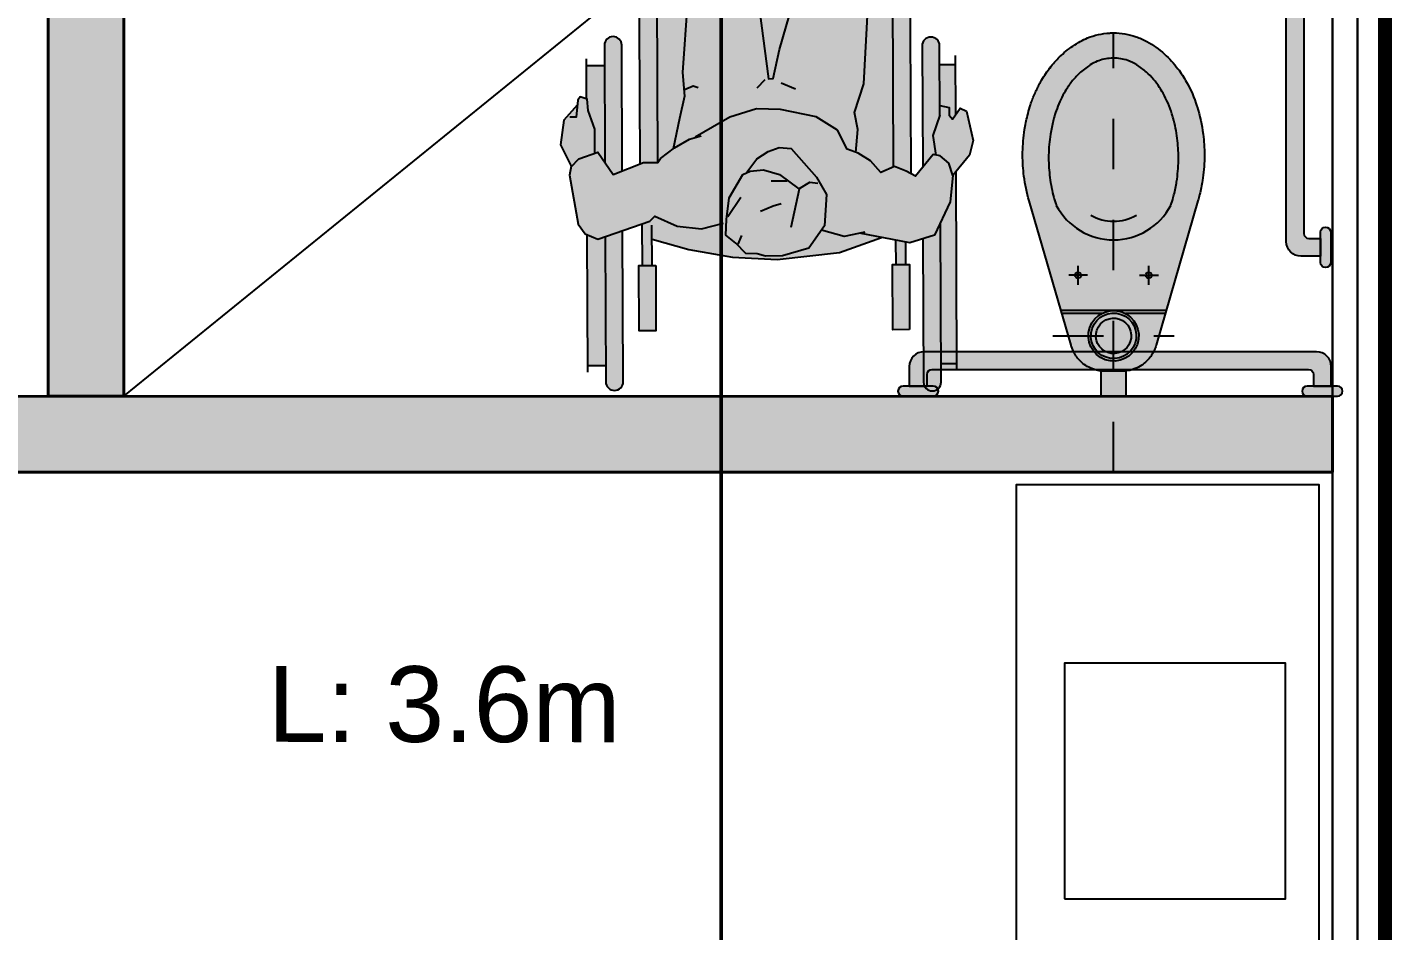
# Model space of a CAD drawing. Header units: millimetres. Extents: x 3781 to 4924, y 1639 to 1721.
# Drawn here: x 4471.179 to 4473.863, y 1653.114 to 1654.903 of the extents above; entities that cross this region are included whole.
import ezdxf

# ---------------------------------------------------------------- set-up
doc = ezdxf.new("R2010")
doc.units = ezdxf.units.MM
doc.linetypes.add('HIDDEN', pattern=[0.375, 0.25, -0.125])
doc.layers.get('Defpoints').update_dxf_attribs({"color": 255})
for name, color, linetype in [('A-HATCH CONCRETO', 8, 'Continuous'), ('A_ACHU5', 255, 'Continuous'), ('A_METAL  PROY', 177, 'Continuous'), ('A_MUEBLES FIJOS', 252, 'Continuous'), ('AMOBLAMIENTO', 1, 'Continuous'), ('AS_GL DETECCION_PISO 2', 7, 'Continuous')]:
    doc.layers.add(name, color=color, linetype=linetype)
for name, color, linetype, lineweight in [('Muro', 4, 'Continuous', 40), ('TEXTOS', 7, 'Continuous', 20), ('Vidrio', 2, 'Continuous', 30)]:
    doc.layers.add(name, color=color, linetype=linetype, lineweight=lineweight)
doc.styles.get("Standard").update_dxf_attribs({"font": 'arial.ttf'})

# ---------------------------------------------------------------- blocks, each defined once
blk = doc.blocks.new('DISCAPACITADO PLANTA')
at = {"layer": 'A_ACHU5'}
h = blk.add_hatch(color=256, dxfattribs=at)
h.paths.add_polyline_path([(0.2628043760083756, 0.9155210386241066), (0.2917367220763083, 0.8957744353080841), (0.2907929084696974, 0.9253084473098312), (0.2699848079193998, 0.9891821049377822), (0.2518361829340137, 1.014591157022876), (0.2345313234694828, 1.019042189042224), (0.2081789582218079, 1.003787586782576), (0.1889320119713176, 0.9693642244814666), (0.1821474606727378, 0.9144338108269494), (0.1839144787564635, 0.8946915382259844), (0.1239030411526016, 0.8980980058271086), (0.1262676302798269, 0.8531030157759429), (0.1620967402852216, 0.8526047954087799), (0.1636091710562795, 0.781482444279888), (0.1947968745340347, 0.7764108792340494), (0.1984223884533946, 0.7987060587394978), (0.2077550284108582, 0.8237924942070691), (0.2300327184526623, 0.8656119918447303)])
h.paths.add_polyline_path([(0.3274821733763673, 0.8246344734682367), (0.2990053183723376, 0.890813548714803), (0.262804376008404, 0.9155210386241348), (0.2300327184526765, 0.8656119918447585), (0.2077550284108867, 0.8237924942070121), (0.1984223884533804, 0.7987060587394409), (0.1928547125747713, 0.7644675105219534), (0.1990852076352354, 0.7349170808725634), (0.1988502574039472, 0.7349195470615371), (0.1980962309949348, 0.7337422994637564), (0.1881209199293465, 0.5935998734453705), (0.1924873525855162, 0.5466038898758825), (0.1823355744549815, 0.5022256573469976), (0.1695740156607712, 0.4421867718049556), (0.1444903701679863, 0.4234329372896326), (0.1392075063119762, 0.4153334362959101), (0.1112302075232776, 0.4153395774409037), (0.0508861009930541, 0.3915303332582312), (0.0207423444606292, 0.4358733159406114), (-0.0169031308619196, 0.4226541109608064), (-0.0321564662558558, 0.4067681578242599), (-0.0351739624968701, 0.3904782537273519), (-0.0182974725520495, 0.2933147142959456), (-0.0041575336509538, 0.2740192317475021), (0.0204912812943547, 0.2636408889175925), (0.1084411244809331, 0.2939781977342903), (0.1087974094393189, 0.2112235861034151), (0.1281427081918025, 0.2113068737755697), (0.1279166145069297, 0.263821847081644), (0.2008417406481442, 0.2427723679188176), (0.2875002147426642, 0.2279655230142197), (0.3755864313305751, 0.2234811975257998), (0.499188143633063, 0.2373978427724239), (0.5825025722920998, 0.2669403247848123), (0.6386109823438773, 0.2564105646949315), (0.6869019521454476, 0.2716838861920507), (0.7183091448866608, 0.337760766282031), (0.7238001304640278, 0.3898169757127334), (0.715550231047871, 0.4143874372994534), (0.6985854645012071, 0.4286626975165151), (0.6845425847134265, 0.431283832097904), (0.6495560572550261, 0.3880416179977004), (0.631236708354095, 0.3985212510017817), (0.6082207117675296, 0.407628390905913), (0.580677753158156, 0.3954820431732742), (0.5604068149332307, 0.4188379678705731), (0.5358399969039738, 0.4337680588737812), (0.5313638421298066, 0.4353934144373853), (0.535196229276039, 0.4805957921639389), (0.5285638874535437, 0.5145179343596455), (0.5470045139793029, 0.5709915550773417), (0.555458820663091, 0.7186121133484705), (0.5577908525302178, 0.7262506053648679), (0.5606845676401662, 0.7894113583531494), (0.5508105133167049, 0.8745572789894422), (0.5108944548038608, 0.9206961116244656), (0.487438656575421, 0.9053893295089775), (0.4622942165748471, 0.8652771928808816), (0.4333176157097684, 0.7962590201834701), (0.4066490563823069, 0.7299853498469986), (0.3801814007495778, 0.6393976422910157), (0.3675515355567143, 0.5816750213288345), (0.3585536415489939, 0.58099093048898), (0.3307863639642505, 0.7926135458501449)])
h.paths.add_polyline_path([(0.1378076714539844, 0.7444662147106273), (0.127373816272609, 0.7498846693851533), (0.1126031168610382, 0.749821076820055), (0.10221630395273, 0.7443129825384461), (0.1036455233153788, 0.4123469803383986), (0.1112302075232776, 0.4153395774408751), (0.139207506311962, 0.4153334362959387), (0.1392245801852852, 0.4153596133577935)], flags=17)
h.paths.add_polyline_path([(0.7174217310685265, 0.8649389018902693), (0.6271243841438974, 0.8639410119970563), (0.6391014291187676, 0.8291924412642542), (0.7156750950628349, 0.8295221152830832)], flags=17)
h.paths.add_polyline_path([(0.707516226036347, 0.8294869887535012), (0.6738955470185175, 0.8293422410229283), (0.6698364352328099, 0.7331454628386779, 1), (0.7033912622558489, 0.7317295859620572)], flags=17)
h.paths.add_polyline_path([(0.6391014291187532, 0.8291924412643112), (0.6271243841438974, 0.8639410119970135), (0.6276061608328121, 0.7520383289404862), (0.6290230488726536, 0.7520444290947239), (0.639456904053944, 0.7466259744202121)], flags=17)
h.paths.add_polyline_path([(0.6394569040539579, 0.7466259744201978), (0.6290230488725826, 0.7520444290947239), (0.6142523494610685, 0.7519808365296257), (0.6038655365528456, 0.7464727422480593), (0.6053298580615663, 0.4063535346039945), (0.6082207117675864, 0.4076283909059413), (0.6312367083542654, 0.398521251001867), (0.6409796012207069, 0.3929478028301076)], flags=17)
h.paths.add_polyline_path([(0.6039125297097315, 0.7355576015591508), (0.5604117471849861, 0.7348352577353552), (0.555458820663091, 0.7186121133485273), (0.5470045139793172, 0.570991555077427), (0.5285638874535153, 0.5145179343595458), (0.535196229276039, 0.4805957921640527), (0.5313638421297782, 0.4353934144373568), (0.5358399969039596, 0.4337680588737955), (0.5604068149331454, 0.4188379678705731), (0.5806777531581419, 0.3954820431732742), (0.6053298580615663, 0.4063535346039945)], flags=17)
h.paths.add_polyline_path([(0.406649056382264, 0.7299853498468281), (0.4085391486342476, 0.7346823921308216), (0.3384790770189881, 0.7339851098832642), (0.3585536415490225, 0.58099093048898), (0.3675515355566716, 0.5816750213288061), (0.3801814007496489, 0.6393976422911578)], flags=16)
h.paths.add_polyline_path([(0.1980962309949348, 0.7337422994637706), (0.1988502574039614, 0.7349195470615228), (0.1378460160317445, 0.7355598868759472), (0.1392245801852852, 0.4153596133577653), (0.1444903701680147, 0.4234329372896898), (0.1695740156607997, 0.4421867718049697), (0.1823355744549104, 0.5022256573458037), (0.1924873525855162, 0.5466038898758258), (0.1881209199293465, 0.5935998734454984)], flags=16)
h.paths.add_polyline_path([(0.6972616906768963, 0.6467240606869781, 1), (0.6627294534904138, 0.646575388408209), (0.6637669044638557, 0.4056057646047151), (0.6845425847134692, 0.4312838320979325), (0.6904459743915936, 0.4301819513536034), (0.6846570483005368, 0.4687548032139122), (0.6978595839575094, 0.507850877678095)], flags=17)
h.paths.add_polyline_path([(0.7505099661382673, 0.5168261229188147), (0.7377866719074149, 0.5228503391758608), (0.7229087607600633, 0.5011800881660662), (0.7159121841106498, 0.5089130335080086), (0.7161399418638013, 0.5240700178202644), (0.6977703833893119, 0.5285695698434978), (0.6978595839574953, 0.5078508776779671), (0.6846570483005224, 0.4687548032139264), (0.6904459743915368, 0.4301819513536175), (0.6985854645012071, 0.4286626975164725), (0.7155502310478994, 0.4143874372994534), (0.7238001304640278, 0.3898169757126624), (0.7563928856570499, 0.429794935568694), (0.7637257637603483, 0.4592101265225069)])
h.paths.add_polyline_path([(0.7283392086470002, 0.6094334476354251), (0.6974228117013725, 0.6093003427004791), (0.6977703833893261, 0.528569569843512), (0.7161399418638013, 0.5240700178202787), (0.7159121841106498, 0.5089130335080371), (0.7229087607600633, 0.501180088166052), (0.7287685280419538, 0.5097150650589839)])
h.paths.add_polyline_path([(0.7292559162482349, 0.3965089900505489), (0.7238001304640278, 0.3898169757126624), (0.7183091448866749, 0.3377607662819884), (0.6987688691744866, 0.2966504236353842), (0.6999752365964014, 0.0164464320757247), (0.7308916335419866, 0.0165795370108128)])
h.paths.add_polyline_path([(0.6987688691744725, 0.2966504236353984), (0.6869019521454476, 0.2716838861920365), (0.6643741562943009, 0.2645588632308176), (0.6655985228024548, -0.0198257914740481, 1), (0.700130759989122, -0.0196771191952649)])
h.paths.add_polyline_path([(0.6374130653142629, 0.2134994448534115), (0.6042326625804721, 0.2133565926524312), (0.6047886503909297, 0.0842168290059959), (0.637969053124593, 0.084359681206891)])
h.paths.add_polyline_path([(0.1351882924195991, 0.2113372072595041), (0.1020078896859502, 0.2111943550585948), (0.1025638774963653, 0.0820545914122022), (0.13574428023, 0.0821974436131257)])
h.paths.add_polyline_path([(0.0696696466596762, 0.2806044127072056), (0.0351879771248775, 0.2687103487806297), (0.0364262748082638, -0.0189101118906763, 1), (0.0709585119948031, -0.0187614396118932)])
h.paths.add_polyline_path([(0.0351879771248918, 0.2687103487806297), (0.0204912812943974, 0.2636408889176067), (-0.0011743322711055, 0.2727631597327473), (-5.65545185225e-05, 0.0131359663251658), (0.0362876325682322, 0.0132924396252605)])
h.paths.add_polyline_path([(0.0149517648825253, 0.4812842854011308), (0.0012178860243637, 0.5183628255153537), (-0.0005983727837275, 0.5405257603157168), (-0.014506361342356, 0.5453190573470721), (-0.019240766378573, 0.5386114623494791), (-0.0201530413917794, 0.5287953622615476), (-0.0464549400030592, 0.4995449510777378), (-0.0531351315900253, 0.4504076714618038), (-0.0316901647934316, 0.4072537987013761), (-0.0169031308618912, 0.4226541109608064), (0.0144122751261762, 0.4336505127125747)])
h.paths.add_polyline_path([(0.0680894426826484, 0.6476397402703215, 1), (0.0335572054961091, 0.6474910679915383), (0.0345557724515402, 0.4155530682791664), (0.0508861009929973, 0.3915303332582169), (0.0691610316667095, 0.3987408515979496)], flags=17)
h.paths.add_polyline_path([(0.6274723139802632, 0.7831270517077799), (0.5604559884442608, 0.784422189211256), (0.5577908525302178, 0.7262506053648253), (0.5604117471850003, 0.7348352577353694), (0.6039125297097458, 0.7355576015591369), (0.6038655365528314, 0.746472742248045), (0.6142523494610828, 0.7519808365296399), (0.6276061608327979, 0.752038328940472)], flags=17)
h.paths.add_polyline_path([(0.5636886364806344, 0.9561708596053649), (0.5446128040288158, 1.023157160039062), (0.5291494823460569, 1.037923257209681), (0.516106170858379, 1.03834520418104), (0.4953413476408457, 1.022389036433607), (0.4775445066788678, 0.9995295794142152), (0.4577235820147081, 0.9332439799011212), (0.4599488018323826, 0.8913453429523626), (0.4551779248235589, 0.8483271905206777), (0.4622942165748757, 0.8652771928809672), (0.4874386565754494, 0.9053893295090348), (0.5108944548038326, 0.9206961116244514), (0.5508105133167049, 0.8745572789894422), (0.5544706183006838, 0.8887273524302088), (0.5585070864802049, 0.8983140618710763)])
h.paths.add_polyline_path([(0.1137389566157196, 0.8623397786950591), (0.0232469911084792, 0.8619501819641184), (0.0236510457955603, 0.8265427313579181), (0.1020690147012431, 0.8268803456882807)], flags=17)
h = blk.add_hatch(color=256, dxfattribs=at)
h.paths.add_polyline_path([(0.6743826314582009, 0.8939993300610781), (0.554470618300698, 0.888727352430223), (0.550810513316691, 0.8745572789894993), (0.560684567640152, 0.7894113583530782), (0.5604559884442182, 0.7844221892112273), (0.6274723139802632, 0.7831270517077799), (0.627124384143869, 0.8639410119970419), (0.6711004918476107, 0.8644269987388213)])
h.paths.add_polyline_path([(0.3135806976673194, 0.8877174423817706), (0.2934911473828663, 0.8945770232319603), (0.2990053183723376, 0.8908135487147744), (0.3274821733763389, 0.8246344734683075), (0.3247954411761214, 0.8506716087431556)])
h.paths.add_polyline_path([(0.16209674028525, 0.8526047954088085), (0.1262676302798269, 0.8531030157759429), (0.1266624166738808, 0.8455907551179394), (0.1253740961520435, 0.7708114375418944), (0.1417489198608024, 0.7628354827963051), (0.156283934812933, 0.7654711505365839), (0.1636091710562653, 0.7814824442798596)])
h.paths.add_polyline_path([(0.0653860601294412, 0.8267224138862161), (0.0318016855306667, 0.826577822457736), (0.0322249167828659, 0.7282735379905745, 1), (0.065809291381612, 0.7284181294190262)])
h.paths.add_polyline_path([(0.0316310935984205, 0.8662013562523609), (0.0316492405155771, 0.8619863563237402), (0.065233615114451, 0.8621309477521919), (0.0652154681972803, 0.8663459476816939, 1)])
h = blk.add_hatch(color=256, dxfattribs=at)
edge = h.paths.add_edge_path()
edge.add_line((0.6756513063105416, 0.8709519320295414), (0.6753779753808546, 0.8644742698683812))
edge.add_line((0.6753779753808546, 0.8644742698683812), (0.7090082288805492, 0.8648459229813028))
edge.add_line((0.7090082288805492, 0.8648459229813028), (0.7092061333336375, 0.8695360551530766))
edge.add_arc((0.6924287198220898, 0.8702439935913162), 0.0167923429267571, 357.5837850750614, 537.5837850751097)
for points in [[(0.1266624166738666, 0.8455907551179109), (0.1257794931443215, 0.862391617039364), (0.023246991108465, 0.8619501819641326), (0.0236510457955461, 0.826542731357861), (0.1018608290175109, 0.8268794493826019), (0.1022163039527584, 0.7443129825384746), (0.112603116861024, 0.749821076820041), (0.1273738162726232, 0.7498846693851107), (0.125374096152072, 0.7708114375418234)], [(0.0337297552699454, 0.6074127846357416), (-0.0026144318168377, 0.6072563113354761), (-0.0023297044922117, 0.541122452432873), (-0.0005983727837560001, 0.5405257603156742), (0.0012178860243495, 0.5183628255153394), (0.0149517648824826, 0.4812842854011167), (0.0144122751261762, 0.4336505127125605), (0.0207423444606434, 0.435873315940583), (0.0345557724515544, 0.4155530682791098)], [(0.6301757890620081, 0.2579935815989245), (0.6108144883593383, 0.2616270805920209), (0.6110221823339403, 0.2133858236972799), (0.6303674810863245, 0.2134691113694345)]]:
    blk.add_hatch(color=256, dxfattribs=at).paths.add_polyline_path(points)
for points in [[(0.6743826314581867, 0.8939993300610638), (0.554470618300698, 0.888727352430223), (0.5585070864802049, 0.8983140618710905), (0.5636886364806486, 0.9561708596053649), (0.5446128040288585, 1.023157160039033), (0.5291494823460569, 1.037923257209697), (0.516106170858379, 1.038345204181013), (0.4953413476408742, 1.022389036433634), (0.4775445066788821, 0.9995295794142152), (0.4577235820147223, 0.9332439799011067), (0.4599488018323969, 0.8913453429523912), (0.4599488018323541, 0.8913453429520926), (0.4551465800063711, 0.8480445598596587)], [(0.2917367220763509, 0.8957744353080841), (0.2907929084696974, 0.9253084473098738), (0.2699848079194425, 0.9891821049377538), (0.251836182933971, 1.014591157022876), (0.2345313234695112, 1.019042189042237), (0.2081789582218079, 1.003787586782576), (0.1889320119713176, 0.9693642244814527), (0.182147460672752, 0.9144338108269208), (0.1869715402466454, 0.8605360636146031), (0.1951956259259617, 0.8074674263207413)], [(0.3274821733762252, 0.8246344734685067), (0.2990053183723233, 0.890813548714803), (0.2628043760083898, 0.9155210386241208), (0.2300327184527049, 0.8656119918448582), (0.2077550284108867, 0.8237924942070549), (0.1984223884533946, 0.7987060587394696), (0.1928547125747855, 0.7644675105219392), (0.1990266288318878, 0.7351949125359454), (0.198096230994949, 0.7337422994637706), (0.1881209199293465, 0.5935998734454984), (0.1924873525855162, 0.5466038898758825), (0.1924873525855162, 0.5466038898757829), (0.1823355744547825, 0.5022256573454345), (0.1695740156607712, 0.4421867718048845)], [(0.2934911473827526, 0.8945770232319317), (0.3135806976673194, 0.8877174423817706), (0.3247954411760645, 0.8506716087433828), (0.3307863639642221, 0.7926135458510828), (0.3585536415490083, 0.5809909304889658), (0.3675515355566858, 0.5816750213288202), (0.3801814007495494, 0.6393976422909873), (0.4066490563823352, 0.7299853498469986), (0.4333176157086029, 0.7962590201808695), (0.4333176157086029, 0.7962590201809832), (0.4622942165748328, 0.8652771928809102), (0.487438656575421, 0.9053893295089921), (0.5108944548038467, 0.9206961116244514), (0.5508105133167049, 0.8745572789894707), (0.5606845676401662, 0.7894113583531494), (0.5577908525302178, 0.7262506053648821)], [(0.1265743822442857, 0.8530987502478096), (0.1620967402852216, 0.8526047954087799), (0.1636091710562795, 0.781482444279888), (0.1562839348129188, 0.7654711505365839), (0.1417489198607882, 0.7628354827963051), (0.1253740961520435, 0.7708114375418944), (0.1266624166738808, 0.8455907551178825), (0.1239030411526016, 0.8980980058271228), (0.1839144787565061, 0.8946915382259701)], [(0.554470618300698, 0.888727352430223), (0.5508105133167049, 0.8745572789894707)], [(0.6743826314581867, 0.8939993300610638), (0.6711004918476107, 0.8644269987388071)], [(0.1257794931443357, 0.8623916170394208), (0.023246991108465, 0.8619501819641184), (0.0236510457955745, 0.8265427313578895), (0.1018730836671722, 0.8268795021427735)], [(0.1021534232647383, 0.8271368233832561), (0.1135382282120503, 0.8617298600309766)], [(0.6271243841438832, 0.8639410119970419), (0.7174103769978049, 0.8649387764146894)], [(0.6409796012206928, 0.3929478028301219), (0.6391014291187532, 0.8291924412643112), (0.6271243841438832, 0.8639410119970419), (0.6276061608327979, 0.752038328940472)], [(0.639089174469163, 0.8291923885040831), (0.7156750950628349, 0.8295221152830691), (0.7156750950628349, 0.8295221152831258), (0.7174232910989105, 0.8649705348478278)], [(0.1018608290175251, 0.8268794493825737), (0.1036455233153788, 0.41234698033837)], [(0.6685545111867555, 0.8293192461626828), (0.6720747298613219, 0.7861907454663993)], [(0.1636091710562795, 0.781482444279888), (0.1947968745340205, 0.776410879234021)], [(0.6274723139802632, 0.7831270517077941), (0.5604559884442608, 0.7844221892112273)], [(0.1253740961520435, 0.7708114375418944), (0.127373816272609, 0.7498846693851391)], [(0.6394569040540006, 0.7466259744201978), (0.6290230488726394, 0.7520444290947239), (0.6142523494610544, 0.7519808365296399), (0.6038655365528456, 0.7464727422480593), (0.6053298580615519, 0.4063535346039799)], [(0.1392245801852852, 0.4153596133577083), (0.1378076714539702, 0.7444662147106129), (0.127373816272609, 0.7498846693851391), (0.112603116861024, 0.749821076820055), (0.1022163039528152, 0.7443129825384746)], [(0.1378460160316877, 0.735559886875933), (0.1988502574040041, 0.7349195470615371)], [(0.3384790770189881, 0.7339851098832642), (0.4083714522483036, 0.7346807231100883)], [(0.5313638421298208, 0.4353934144374139), (0.535196229276039, 0.4805957921640245), (0.535196229276025, 0.4805957921640811), (0.5285638874535153, 0.5145179343596312), (0.5285638874535012, 0.5145179343595317), (0.5470045139793172, 0.570991555077413), (0.5554588206631053, 0.718612113348513), (0.5554588206631053, 0.7186121133485415), (0.5604117471849861, 0.7348352577353694), (0.5604117471849435, 0.7348352577353694), (0.6040501553858209, 0.735559886875663)], [(-0.0026732353680217, 0.6209146623969275), (-0.0023297044922117, 0.5411224524327736)], [(0.7282617021887035, 0.6274359389035739), (0.7287685280419538, 0.5097150650588845)], [(-0.0026144318168946, 0.6072563113354761), (0.03372975526991701, 0.6074127846357272)], [(0.6974228117013866, 0.6093003427004791), (0.7283392086470997, 0.6094334476354109)], [(0.1920688726283686, 0.5600004581634437), (0.2091200124941395, 0.5670314718278036), (0.2194613585834588, 0.5640602248391104)], [(0.3513491917761655, 0.5790641534613316), (0.3356585475749512, 0.5628943249458871)], [(0.4122899630091156, 0.560586537296615), (0.383533012239539, 0.5726946039315379)], [(0.0144122751261904, 0.4336505127125605), (0.0149517648824968, 0.4812842854011026), (0.0012178860243637, 0.5183628255153679), (-0.0005983727837560001, 0.5405257603156742), (-0.014506361342356, 0.5453190573470863), (-0.0192407663785872, 0.5386114623494649), (-0.0223342063578826, 0.5053259771470949), (-0.0348728226689872, 0.5049286523153143)], [(-0.0201530413918647, 0.5287953622614765), (-0.0464549400030592, 0.4995449510777661), (-0.0531351315900253, 0.4504076714617895), (-0.031964316342723, 0.407805475987118), (-0.0351739624968559, 0.3904782537273093), (-0.0182974725520637, 0.2933147142959314), (-0.0041575336509254, 0.2740192317475305), (0.0204912812943547, 0.2636408889175783), (0.1236258483881301, 0.299215997391201), (0.1337358376739957, 0.3089681819516983), (0.1777577060294107, 0.2892069013819025), (0.2260085434443226, 0.2841258904122696), (0.2696657681564432, 0.2949294606525541)], [(0.6980150138041524, 0.5285096485732482), (0.7161399418638013, 0.5240700178202787), (0.7159121841106355, 0.5089130335080086), (0.7229087607600775, 0.5011800881660378), (0.7377866719074007, 0.5228503391758466), (0.7505099661382673, 0.5168261229188147), (0.7637257637603483, 0.4592101265225355), (0.7563928856570215, 0.429794935568694), (0.7238001304640278, 0.3898169757126624), (0.715550231047871, 0.4143874372994534), (0.6985854645011785, 0.4286626975165009), (0.684542584713455, 0.4312838320979325), (0.6495560572550119, 0.3880416179976862), (0.6495560572550261, 0.3880416179976862), (0.6312367083542938, 0.3985212510017959), (0.6082207117675438, 0.4076283909059272), (0.5806777531581419, 0.3954820431732742), (0.5604068149331596, 0.4188379678706299), (0.5358399969041159, 0.4337680588737527), (0.5145488251704933, 0.4414991866337206), (0.5145488251704649, 0.4414991866337348), (0.4948517334010917, 0.4792108308046326), (0.4531142326795532, 0.5060402690195362), (0.3825937748353283, 0.5205563975847411), (0.334593521373165, 0.5214210923378602), (0.2821422358915697, 0.5049809276264057), (0.2135492906019465, 0.4656514888350928)], [(0.6904459743915794, 0.4301819513536034), (0.6846570483005224, 0.4687548032139122), (0.6982892343074952, 0.509123181916664)], [(-0.0321564662558558, 0.4067681578242599), (-0.0169031308619054, 0.4226541109608064), (0.020742344460615, 0.4358733159405972), (0.0508861009930257, 0.3915303332582312), (0.0508861009930115, 0.3915303332582169), (0.1112302075232634, 0.4153395774408751), (0.1392075063119904, 0.4153334362959244), (0.1392075063119762, 0.4153334362959244), (0.1444903701680005, 0.4234329372896612), (0.1726022762811539, 0.4444508565274107), (0.2018810256085857, 0.4613084600851495), (0.2251877385348564, 0.4683393364312284)], [(0.3153277265553811, 0.3964298740043972), (0.3357159732955921, 0.4228856338268372), (0.3579080228632421, 0.4369733928722326), (0.3795819174309827, 0.4452754721442318), (0.4036989138925267, 0.4429489786939911), (0.4534896145977996, 0.386275610736476), (0.473521236476856, 0.3521047781518973), (0.4695065296907189, 0.2900876647377117), (0.4384869587353819, 0.2455281396479734), (0.3860654903142375, 0.2307431560904973), (0.3525182548879968, 0.2296917704107102), (0.3359187651136892, 0.2347124030877268), (0.3137034946882409, 0.2349442195044702), (0.2937927845439532, 0.2555854476298833), (0.273800077483358, 0.2716749275821542), (0.2755930789670486, 0.3022734161333176), (0.2809275249770309, 0.345639924506159), (0.3078315058430121, 0.3915153781123877), (0.3224410634462771, 0.3982889987373568), (0.3485623464755605, 0.4007159470544936), (0.3802680441201573, 0.3914522675830483), (0.4186728197385749, 0.3634410776235342), (0.4402784402614657, 0.3762307982584332), (0.4559631024487203, 0.3747641683988689)], [(0.3638989456514281, 0.3789153299799324), (0.3956315738313663, 0.3792786046076202)], [(0.7238001304640278, 0.3898169757126624), (0.7183091448866749, 0.3377607662820026), (0.6869019521454476, 0.2716838861920365), (0.6386109823438773, 0.2564105646949173), (0.5385916091940857, 0.2751810128797274)], [(0.7292559162482064, 0.3965089900505347), (0.730934937556782, 0.0065212765066605)], [(0.4192693416140827, 0.3624626191989222), (0.4025080305780194, 0.2868587773926947)], [(0.3040715410366914, 0.3460911096075847), (0.2777532712309068, 0.3075528833160916)], [(0.3425445375909959, 0.3187250731885314), (0.3675636362761878, 0.3295916937360914), (0.3838497743386142, 0.334371150706815)], [(-0.001174332271134, 0.2727631597327473), (0, 0)], [(0.1087972242335553, 0.2112666040126783), (0.1084411244809189, 0.2939781977342051)], [(0.1281427081918025, 0.2113068737755839), (0.1277975277156855, 0.2914822378017447)], [(0.2982959537145575, 0.2538992011082826), (0.305662314695283, 0.2711009491685274)], [(0.549141645272627, 0.2773083522560995), (0.508451823104636, 0.2691035404170208), (0.4635568560848782, 0.2815023233914218)], [(0.1279166145069723, 0.263821847081644), (0.2008417406483431, 0.242772367918775), (0.2875002147428773, 0.227965523014177), (0.3755864313305466, 0.2234811975258282), (0.4991881436330772, 0.2373978427724239), (0.5825025722920146, 0.2669403247847981)], [(0.6110219971281339, 0.2134288416065573), (0.6108144883593241, 0.2616270805919925)], [(0.6303674810863386, 0.2134691113694345), (0.6301757890620224, 0.2579935815989387)], [(-5.65545185225e-05, 0.0131359663251516), (0.0362876325682464, 0.0132924396252605)], [(0.7308916335420009, 0.0165795370108128), (0.6999752365964156, 0.0164464320757674)]]:
    blk.add_lwpolyline(points)
for points in [[(0.3135806976673052, 0.8877174423817564), (0.2934911473828094, 0.8945770232319603), (0.299005318372366, 0.8908135487147744), (0.3274821733763389, 0.8246344734682223), (0.3247954411760929, 0.850671608743184)], [(0.1266624166738666, 0.8455907551176833), (0.1257794931443357, 0.8623916170393924), (0.023246991108465, 0.8619501819641326), (0.0236510457955603, 0.8265427313578753), (0.1018608290175393, 0.8268794493826019), (0.1022163039527442, 0.7443129825384461), (0.1126031168609956, 0.749821076820041), (0.127373816272609, 0.7498846693851391), (0.125374096152072, 0.770811437541866)], [(0.1351882924195991, 0.2113372072595183), (0.1357442802300142, 0.0821974436131257), (0.1025638774963795, 0.082054591412188), (0.1025638774963795, 0.0820545914121596), (0.1020078896859644, 0.2111943550586091)], [(0.637969053124607, 0.084359681206891), (0.6047886503909581, 0.0842168290060102), (0.6047886503909581, 0.0842168290059817), (0.6042326625804862, 0.2133565926524312), (0.6374130653142345, 0.2134994448533973)]]:
    blk.add_lwpolyline(points, close=True)
blk.add_lwpolyline([(0.6756513063105416, 0.8709519320295414), (0.6753779753808546, 0.8644742698683812), (0.7090082288805492, 0.8648459229813028), (0.7092061333336375, 0.8695360551530766, 1)], format="xyb", close=True)
for points in [[(0.6753899419414893, 0.8647578650592604), (0.6756513063105416, 0.8709519320296408), (0.6756513063104564, 0.8709519320297259, -0.9999999999999998), (0.7092061333334954, 0.8695360551531051), (0.7092061333336375, 0.86953605515302), (0.7090131620041121, 0.8649628329406625)], [(0.065233615114451, 0.8621309477521492), (0.0652154681972803, 0.8663459476811823), (0.0652154681972093, 0.8663459476812958, 0.9999999999999998), (0.0316310935983779, 0.8662013562528301), (0.0316310935984205, 0.8662013562527164), (0.0316508001144342, 0.8616241069706234)], [(0.0318016855306667, 0.8265778224577218), (0.0322249167828659, 0.7282735379905177), (0.0322249167827096, 0.7282735379905745, 0.9999999999999998), (0.0658092913815409, 0.7284181294190404), (0.065809291381612, 0.7284181294189837), (0.0653860601294696, 0.8267224138862019)], [(0.707516226036347, 0.8294869887535155), (0.7033912622558489, 0.731729585962043), (0.7033912622557068, 0.7317295859620572, -0.9999999999999998), (0.6698364352326678, 0.7331454628386779), (0.6698364352328099, 0.7331454628386496), (0.6738871908237343, 0.8291442077932913)], [(0.0691610316666953, 0.3987408515978927), (0.0680894426826484, 0.6476397402702645), (0.0680894426825347, 0.6476397402703215, 0.9999999999999998), (0.0335572054959954, 0.6474910679915383), (0.0335572054961091, 0.6474910679914956), (0.0345557724515402, 0.4155530682790527)], [(0.6978595839574809, 0.5078508776779387), (0.6972616906768963, 0.6467240606868643), (0.6972616906767826, 0.6467240606869781, 0.9999999999999998), (0.6627294534902433, 0.646575388408195), (0.6627294534904138, 0.6465753884081379), (0.6637669044638557, 0.4056057646046157)], [(0.6643741562943009, 0.264558863230846), (0.6655985228024548, -0.0198257914741049), (0.6655985228023411, -0.0198257914740481, 0.9999999999999998), (0.7001307599888805, -0.0196771191952649), (0.700130759989122, -0.0196771191953218), (0.6987688691744866, 0.2966504236353131)], [(0.0351879771248918, 0.2687103487806297), (0.0364262748082638, -0.0189101118907615), (0.0364262748080933, -0.0189101118906763, 0.9999999999999998), (0.0709585119946326, -0.0187614396118932), (0.0709585119948031, -0.0187614396119784), (0.06966964665966201, 0.2806044127072198)]]:
    blk.add_lwpolyline(points, format="xyb")
blk = doc.blocks.new('INODORO')
at = {"layer": 'AMOBLAMIENTO'}
h = blk.add_hatch(color=255, dxfattribs=at)
edge = h.paths.add_edge_path()
edge.add_line((0.167138879916763, 0.3874542567732533), (0.0841340761049431, 0.1014604439486232))
edge.add_arc((0.0166338178486854, 0.1199999999093961), 0.0700000000000085, 269.9999996867988, 344.64191253289164, ccw=False)
edge.add_line((0.0166338174658449, 0.0499999999087777), (-0.0166338174676777, 0.0500000000906038))
edge.add_arc((-0.016633817085733, 0.1200000000917498), 0.0699999999999481, 195.3580868407373, 269.99999968683017, ccw=False)
edge.add_line((-0.08413407554513701, 0.1014604448682803), (-0.1671388762304913, 0.3874542586008414))
edge.add_arc((0.1445241762276623, 0.4779091156929099), 0.3245241738887575, 179.9999996868257, 196.1844647994607, ccw=False)
edge.add_arc((0.1445241762258433, 0.4779091156929099), 0.3245241738885062, 162.8823672647612, 179.9999996868052, ccw=False)
edge.add_arc((0.0735606987828419, 0.4997642400489898), 0.2502714864526803, 143.3683697551233, 162.8823672647904, ccw=False)
edge.add_arc((0.0285611388035818, 0.5332224222456718), 0.1941964442831833, 119.1220158624026, 143.3683697551146, ccw=False)
edge.add_arc((2.9203875e-09, 0.5844902877188362), 0.1355097122808655, 89.99999968678691, 119.12201586236091, ccw=False)
edge.add_arc((2.9203875e-09, 0.5844902877179265), 0.1355097122805724, 60.877983511279126, 89.9999996868533, ccw=False)
edge.add_arc((-0.0285611335220324, 0.5332224225594473), 0.1941964442830499, 36.63162961851879, 60.87798351123172, ccw=False)
edge.add_arc((-0.0735606938687283, 0.4997642408529829), 0.2502714864527536, 17.117632108836688, 36.631629618503325, ccw=False)
edge.add_arc((-0.1445241715509269, 0.4779091172708834), 0.3245241738884838, -3.131308972115221e-07, 17.117632108913824, ccw=False)
edge.add_arc((-0.1445241715500174, 0.4779091172695189), 0.3245241738885833, 343.81552050504206, 359.9999996868814, ccw=False)
blk.add_hatch(color=255, dxfattribs=at).paths.add_polyline_path([(0.0249999999987267, 0.0500000000006367), (-0.0250000000005457, 0.0500000000020009), (-0.0250000000014552, 0), (0.0249999999996362, 4.547e-13)])
at = {"layer": 'AMOBLAMIENTO', "extrusion": (-1.5566525472e-06, -4.4737095447e-06, 0.9999999999887814)}
for p, q in [((-0.0699999990584388, 0.2212779869937549, 13.50174197978049), (-0.069999998852893, 0.2587220138016164, 13.50174214729419)), ((0.0700000009418886, 0.2212779862279603, 13.50174219771184), (0.0700000011456155, 0.2587220130349124, 13.50174236522554)), ((-0.0512779855508256, 0.2400000002935485, 13.501742092681), (-0.0887220123605062, 0.2400000004986396, 13.50174203439367)), ((0.0512779876389118, 0.2399999997337545, 13.50174225232502), (0.0887220144476828, 0.2399999995291182, 13.50174231061236)), ((0.1029590844498784, 0.169999999450738, 13.50174201961486), (-0.1029590831250857, 0.1700000005789661, 13.50174169907182)), ((-0.0237486835449659, 0.1640000001457338, 13.50174179553264), (-0.1013111289695416, 0.1640000005691036, 13.50174167479486)), ((0.1013111302281118, 0.1639999994617938, 13.50174199020731), (0.0237486848026833, 0.1639999998856183, 13.50174186946954))]:
    blk.add_line(p, q, dxfattribs=at)
at = {"layer": 'AMOBLAMIENTO', "extrusion": (-1.5566525472e-06, -4.4737095447e-06, 0.9999999999887814), "flags": 128}
for points, elevation in [([(0.1671388799180908, 0.3874542567674592), (0.0841340761063266, 0.1014604439433082, -0.0167011858539135), (0.0827460431519839, 0.0969962248799978, -0.0228064528630514), (0.0803759648998266, 0.0910701072474405, -0.0218209622997338), (0.0776118789034668, 0.0856244843505995, -0.0347514792471935), (0.0722630478320732, 0.0775101332194199, -0.0365712911506086), (0.065478668989913, 0.0698583952563556, -0.0439883392274098), (0.055953944524454, 0.0620868957062605, -0.0521847935260016), (0.0431115439781712, 0.0552008485319434, -0.0824963867723115), (0.0207382643283103, 0.0501204355199821, -0.0146682033006329), (0.016633817465493, 0.049999999907792), (-0.0166338174681699, 0.0500000000892362, -0.083908947042246), (-0.0396378349518565, 0.0538878592796746, -0.0986986279768356), (-0.0632296782828643, 0.0677618366508902, -0.0824963867874234), (-0.0776167863289649, 0.0856331925254456, -0.0521847935286534), (-0.0834107733392284, 0.0990038548847728, -0.0091466910465832), (-0.0841340755424673, 0.1014604448637169), (-0.1671388762315909, 0.3874542585969077, -0.0384382318810308), (-0.1773120912419022, 0.436227508481503, -0.0322098651645196), (-0.179999997662262, 0.4779091174592618, -0.0043562944650778), (-0.1799507307570857, 0.4835636869435682, -0.0347539822823099), (-0.1760397497963983, 0.5284532426546146, -0.0218184611944585), (-0.1704152023055578, 0.5561978587393114, -0.0137793666262375), (-0.1656243812009251, 0.573427761838207, -0.0090242503766358), (-0.1628101955625901, 0.5820115332269507, -0.0228039516042641), (-0.1543373170048916, 0.6031968815550527, -0.0218209623747577), (-0.1444549128022155, 0.6226666811719203, -0.0315147983743547), (-0.1272792173413599, 0.6490932225697252, -0.0032331399943346), (-0.1257677262995335, 0.6510988845571141, -0.0365712911242686), (-0.1069463219407443, 0.6723266531382831, -0.0439883392046276), (-0.0805225559546658, 0.693886688675776, -0.0220501206487333), (-0.0659486565789375, 0.7028695782688371, -0.0301025395815668), (-0.05125606195865599, 0.7099322979612929, -0.0824963867841922), (-0.0079446084483641, 0.7197669127161005, -0.0146663661885284), (3.6587572e-09, 0.719999999991422, -0.0839082790123927), (0.0445320610557226, 0.7124737941473592, -0.0433837691539921), (0.0659486637128932, 0.7028695775453342, -0.0550790149373282), (0.1007063471003309, 0.6781437026464371, -0.0508149280683712), (0.1272792238852709, 0.6490932211777436, -0.0315497034242814), (0.1444720595537028, 0.6226362692529773, -0.0521855455748661), (0.1651875980231962, 0.5748313444857477, -0.0014683863351956), (0.1656243869217695, 0.5734277600260388, -0.0425164554927479), (0.1773120686760742, 0.5195909348136257, -0.0322100287174995), (0.1800000023387562, 0.4779091154888416, -0.0043571310662072), (0.1799507165077342, 0.4722534601760911, -0.0347522301866887), (0.1760399391368104, 0.4273661615002933, -0.0218196117753596), (0.1704151328853481, 0.3996200761491883, -0.0097069137479181), (0.167138857705388, 0.3874541802362085)], 13.50184572046907), ([(2.10209143665e-05, 0.6700604028757108, 0.0146663662201114), (-0.0049980160714407, 0.6699131491592321, 0.0824963867754862), (-0.0323601810299641, 0.6637000962787579, 0.0447953269140428), (-0.0459570889083387, 0.6566657190582808, 0.0073747332536994), (-0.0496328151280998, 0.6542484947989952, 0.0439883391764525), (-0.0699262428530629, 0.6376904075384654, 0.0365712911168267), (-0.0843810639122695, 0.6213875009867291, 0.0188768098917693), (-0.0908717233557279, 0.6121897254497327, 0.015864262478818), (-0.0979042313401942, 0.6005909817039088, 0.0218209623995093), (-0.1063467931616888, 0.5839578847887129, 0.0228039516112901), (-0.11358519381172, 0.5658591904561657, 0.0179099563173766), (-0.1180962050232618, 0.5512265233249379, 0.0048944974453076), (-0.1195818378695009, 0.5454905562712559, 0.0218184611920648), (-0.124827357386251, 0.5196155991474912, 0.0347539822809637), (-0.1284747844892388, 0.477751068541692, 0.0043562944693063), (-0.1285207313875723, 0.4724775501558188, 0.0322098651650438), (-0.126013958070092, 0.4336047886186073, 0.0336196500379373), (-0.1180962058839448, 0.3937285768771058, 0.0103533777945605), (-0.1156160600690441, 0.3852294822167833, 0.0084883444845169), (-0.1133215334037229, 0.3783427035490652)], 13.50174109866126), ([(0.1133635720422624, 0.3783427023080597, 0.0009349440113181), (0.1136277496650072, 0.3790973919334771, 0.0179081190670982), (0.1181382446900456, 0.3937285755838043, 0.0048942608912736), (0.1196238084346395, 0.3994642646617991, 0.0218196117238312), (0.1248695692754063, 0.4253405920407407, 0.0347522301599872), (0.1285168065081305, 0.4672030177138213, 0.0043571310470062), (0.1285627710560046, 0.4724775487488305, 0.032210028726899), (0.1260559723300845, 0.5113505064617754, 0.0336194864654326), (0.1181382455515812, 0.5512265220270888, 0.0103527910675619), (0.1156582502073494, 0.5597251381185752, 0.0521855455776311), (0.0979609155770011, 0.6005650010045886, 0.0158991415559226), (0.0909137645516698, 0.6121897244565649, 0.0665105114334335), (0.0651759842235907, 0.6421578962907079, 0.0403733848146336), (0.0459991305885239, 0.6566657185562396, 0.0580937513201958), (0.0281543067209428, 0.6653056955411218, 0.0839082790044594), (2.10209143665e-05, 0.6700604028757108)], 13.50174109866127)]:
    blk.add_lwpolyline(points, format="xyb", dxfattribs=dict(at, elevation=elevation))
at = {"layer": 'AMOBLAMIENTO', "linetype": 'HIDDEN', "ltscale": 0.25, "extrusion": (-1.5566525472e-06, -4.4737095447e-06, 0.9999999999887814), "elevation": 13.50174109866126}
for points in [[(2.10175234599e-05, -0.1499395971131048), (2.10215969494e-05, 0.7200604028791215)], [(-0.1199789826137919, 0.1200604028850315), (0.1200210176653818, 0.1200604028813935)]]:
    blk.add_lwpolyline(points, dxfattribs=at)
at = {"layer": 'AMOBLAMIENTO', "extrusion": (-1.5566525472e-06, -4.4737095447e-06, 0.9999999999887814), "elevation": 13.50174109866127}
blk.add_lwpolyline([(0.0250210175254287, 0.0500604028859863), (-0.0249789824728811, 0.0500604028855315), (-0.0249789824750483, 6.04028866683e-05), (0.025021017524171, 6.04028866683e-05)], close=True, dxfattribs=at)
at = {"layer": 'AMOBLAMIENTO', "extrusion": (-1.556652547174008e-06, -4.473709544709044e-06, 0.9999999999887812)}
blk.add_ellipse((2.1245228e-09, 0.438210434820121, 13.50174305923893), major_axis=(0.1210894758802731, -0.0421337682255033), ratio=0.9999999999887806, start_param=3.962815268545562, end_param=6.131667520141916, dxfattribs=at)
at = {"layer": 'AMOBLAMIENTO', "extrusion": (-1.556652547168421e-06, -4.473709544710988e-06, 0.9999999999887813)}
blk.add_ellipse((2.1245228e-09, 0.438210434820121, 13.50174305923893), major_axis=(0.08626053019274069, -0.0300148395202315), ratio=0.9999999999887816, start_param=4.528682651413999, end_param=5.565800137270519, dxfattribs=at)
at = {"layer": 'AMOBLAMIENTO', "extrusion": (-1.556652547069511e-06, -4.473709544810609e-06, 0.9999999999887813)}
for centre in [(-0.0699999989565754, 0.2400000003976856, 13.50174206353734), (0.07000000104375201, 0.2399999996282531, 13.50174228146869)]:
    blk.add_ellipse(centre, major_axis=(0.0056667529156613, -0.0019717787378508), ratio=0.9999999999887814, dxfattribs=at)
at = {"layer": 'AMOBLAMIENTO', "extrusion": (-1.556652547155208e-06, -4.473709544715585e-06, 0.9999999999887815)}
blk.add_ellipse((3.881837e-10, 0.120000000015807, 13.50174163565786), major_axis=(0.0472229409644698, -0.0164314894835613), ratio=0.9999999999887814, dxfattribs=at)
at = {"layer": 'AMOBLAMIENTO', "extrusion": (-1.556652547174209e-06, -4.473709544708974e-06, 0.9999999999887813)}
blk.add_ellipse((3.881837e-10, 0.120000000015807, 13.50174163565786), major_axis=(0.0425006468680414, -0.014788340535414), ratio=0.9999999999887812, dxfattribs=at)
at = {"layer": 'AMOBLAMIENTO', "extrusion": (-1.556652547156365e-06, -4.473709544715183e-06, 0.9999999999887816)}
blk.add_ellipse((3.881837e-10, 0.120000000015807, 13.50174163565786), major_axis=(0.0330560586750786, -0.011502042638485), ratio=0.9999999999887814, dxfattribs=at)
blk = doc.blocks.new('BARANADA SANIT 02')
at = {"layer": 'A_ACHU5'}
h = blk.add_hatch(color=256, dxfattribs=at)
edge = h.paths.add_edge_path()
edge.add_arc((0.7724999999999725, -0.0429999999998998), 0.009999999999998004, 270.0000000000407, 360.0000000000407)
edge.add_line((0.7824999999999706, -0.0429999999998927), (0.7824999999999706, -0.0199999999998823))
edge.add_line((0.7824999999999706, -0.0199999999998823), (0.817499999999967, -0.0199999999998823))
edge.add_line((0.817499999999967, -0.0199999999998823), (0.8174999999999955, -0.0299999999998733))
edge.add_line((0.8174999999999955, -0.0299999999998733), (0.8177381380714905, -0.0299999999998875))
edge.add_line((0.8177381380714905, -0.0299999999998875), (0.8177381380714905, -0.058999999999898))
edge.add_arc((0.7887381380714942, -0.05899999999989802), 0.02899999999999636, -90, 1.1368683772161603e-13, ccw=False)
edge.add_line((0.7887381380714942, -0.0879999999998944), (0.5132381380714435, -0.0879999999998944))
edge.add_line((0.5132381380714435, -0.0879999999998944), (0.01138093096423631, -0.0879999999998802))
edge.add_arc((0.0113809309642363, -0.0589999999998838), 0.0289999999999964, 180, 270, ccw=False)
edge.add_line((-0.0176190690357601, -0.0589999999998838), (-0.0176190690357601, -0.0299999999998733))
edge.add_line((-0.0176190690357601, -0.0299999999998733), (-0.0176190690357601, -0.0199999999998823))
edge.add_line((-0.0176190690357601, -0.0199999999998823), (0.01761906903570319, -0.0199999999998966))
edge.add_line((0.0176190690357032, -0.0199999999998966), (0.0176190690357316, -0.0429999999998785))
edge.add_arc((0.02761906903574384, -0.04299999999987136), 0.01000000000001225, 180.0000000000409, 270.000000000041)
edge.add_line((0.027619069035751, -0.0529999999998836), (0.5132381380714435, -0.0529999999998978))
edge.add_line((0.5132381380714435, -0.0529999999998978), (0.7724999999999796, -0.0529999999998978))
edge = h.paths.add_edge_path()
edge.add_arc((0.7699999999999392, -0.00999999999993405), 0.00999999999993405, 89.9999999999186, 269.99999999991917, ccw=False)
edge.add_line((0.7699999999999534, 0), (0.8300000000000409, 1.42e-14))
edge.add_arc((0.8300000000000409, -0.00999999999993405), 0.00999999999994825, -90, 90, ccw=False)
edge.add_line((0.8300000000000409, -0.0199999999998823), (0.7699999999999251, -0.0199999999998681))
edge = h.paths.add_edge_path()
edge.add_arc((-0.03000000000007219, -0.00999999999993405), 0.00999999999993405, 89.99999999991871, 269.9999999999186, ccw=False)
edge.add_line((-0.030000000000058, 0), (0.030000000000058, 1.42e-14))
edge.add_arc((0.03000000000005799, -0.00999999999993405), 0.00999999999994825, -90, 90, ccw=False)
edge.add_line((0.030000000000058, -0.0199999999998823), (-0.0300000000000864, -0.0199999999998681))
at = {"layer": 'A_METAL  PROY'}
for points in [[(-0.0300000000000864, -0.0199999999998681, -0.9999999999999998), (-0.030000000000058, 0), (0.030000000000058, 1.42e-14), (0.030000000000058, 1.42e-14, -0.9999999999999998), (0.030000000000058, -0.0199999999998823), (0.030000000000058, -0.0199999999998823), (-0.0300000000000864, -0.0199999999998681)], [(0.7699999999999251, -0.0199999999998681, -0.9999999999999998), (0.7699999999999534, 0), (0.8300000000000409, 1.42e-14), (0.8300000000000409, 1.42e-14, -0.9999999999999998), (0.8300000000000409, -0.0199999999998823), (0.8300000000000409, -0.0199999999998823), (0.7699999999999251, -0.0199999999998681)], [(0.7724999999999796, -0.0529999999998978, 0.4142135623730951), (0.7824999999999706, -0.0429999999998927), (0.7824999999999706, -0.0199999999998823), (0.817499999999967, -0.0199999999998823), (0.8174999999999955, -0.0299999999998733), (0.8177381380714905, -0.0299999999998875), (0.8177381380714905, -0.058999999999898, -0.4142135623730951), (0.7887381380714942, -0.0879999999998944), (0.5132381380714435, -0.0879999999998944), (0.0113809309642363, -0.0879999999998802, -0.4142135623730951), (-0.0176190690357601, -0.0589999999998838), (-0.0176190690357601, -0.0299999999998733), (-0.0176190690357601, -0.0199999999998823), (0.0176190690357032, -0.0199999999998966), (0.0176190690357316, -0.0429999999998785, 0.4142135623730951), (0.027619069035751, -0.0529999999998836), (0.5132381380714435, -0.0529999999998978)]]:
    blk.add_lwpolyline(points, format="xyb", close=True, dxfattribs=at)
blk = doc.blocks.new('BARANDA SANIT MINUS')
at = {"layer": 'A_ACHU5'}
h = blk.add_hatch(color=256, dxfattribs=at)
edge = h.paths.add_edge_path()
edge.add_arc((-0.0429999999999069, 0.0275000000000176), 0.0100000000000051, 180, 270)
edge.add_line((-0.0429999999999069, 0.0175000000000125), (-0.0199999999998966, 0.0175000000000125))
edge.add_line((-0.0199999999998966, 0.0175000000000125), (-0.0199999999998966, -0.0174999999999699))
edge.add_line((-0.0199999999998966, -0.0174999999999699), (-0.0299999999998875, -0.0174999999999841))
edge.add_line((-0.0299999999998875, -0.0174999999999841), (-0.0299999999999017, -0.0177381380714792))
edge.add_line((-0.0299999999999017, -0.0177381380714792), (-0.0589999999999122, -0.0177381380714792))
edge.add_arc((-0.0589999999999122, 0.0112618619285172), 0.0289999999999964, 180, 270, ccw=False)
edge.add_line((-0.0879999999999086, 0.0112618619285172), (-0.0879999999999086, 0.2918809309642539))
edge.add_line((-0.0879999999999086, 0.2918809309642539), (-0.0879999999998944, 0.7886190690357608))
edge.add_arc((-0.05899999999989802, 0.7886190690357608), 0.02899999999999638, 89.99999999999989, 180, ccw=False)
edge.add_line((-0.058999999999898, 0.8176190690357572), (-0.0299999999998875, 0.8176190690357572))
edge.add_line((-0.0299999999998875, 0.8176190690357572), (-0.0199999999998966, 0.8176190690357572))
edge.add_line((-0.0199999999998966, 0.8176190690357572), (-0.0199999999999108, 0.7823809309642799))
edge.add_line((-0.0199999999999108, 0.7823809309642799), (-0.0429999999998927, 0.7823809309642658))
edge.add_arc((-0.04299999999989264, 0.7723809309642606), 0.01000000000000512, 90.00000000000037, 180.0000000000006)
edge.add_line((-0.0529999999998978, 0.7723809309642605), (-0.052999999999912, 0.2918809309642539))
edge.add_line((-0.052999999999912, 0.2918809309642539), (-0.052999999999912, 0.02750000000001762))
edge = h.paths.add_edge_path()
edge.add_arc((-0.00999999999994825, 0.8300000000000621), 0.00999999999993405, -1.2147438610554673e-10, 179.9999999998785, ccw=False)
edge.add_line((-1.42e-14, 0.8300000000000409), (0, 0.7699999999999534))
edge.add_arc((-0.0099999999999483, 0.7699999999999534), 0.0099999999999483, -180, 0, ccw=False)
edge.add_line((-0.0199999999998966, 0.7699999999999534), (-0.0199999999998823, 0.8300000000000833))
edge = h.paths.add_edge_path()
edge.add_arc((-0.00999999999994825, 0.0300000000000651), 0.00999999999993405, -1.21985976875294e-10, 179.9999999998779, ccw=False)
edge.add_line((-1.42e-14, 0.0300000000000438), (0, -0.0300000000000438))
edge.add_arc((-0.0099999999999483, -0.0300000000000438), 0.0099999999999483, -180, 0, ccw=False)
edge.add_line((-0.0199999999998966, -0.0300000000000438), (-0.0199999999998823, 0.0300000000000864))
at = {"layer": 'A_METAL  PROY'}
for points in [[(-0.0199999999998823, 0.8300000000000833, -0.9999999999999998), (-1.42e-14, 0.8300000000000409), (0, 0.7699999999999534), (0, 0.7699999999999534, -0.9999999999999998), (-0.0199999999998966, 0.7699999999999534), (-0.0199999999998966, 0.7699999999999534), (-0.0199999999998823, 0.8300000000000833)], [(-0.052999999999912, 0.0275000000000176, 0.4142135623730951), (-0.0429999999999069, 0.0175000000000125), (-0.0199999999998966, 0.0175000000000125), (-0.0199999999998966, -0.0174999999999699), (-0.0299999999998875, -0.0174999999999841), (-0.0299999999999017, -0.0177381380714792), (-0.0589999999999122, -0.0177381380714792, -0.4142135623730951), (-0.0879999999999086, 0.0112618619285172), (-0.0879999999999086, 0.2918809309642539), (-0.0879999999998944, 0.7886190690357608, -0.4142135623730951), (-0.058999999999898, 0.8176190690357572), (-0.0299999999998875, 0.8176190690357572), (-0.0199999999998966, 0.8176190690357572), (-0.0199999999999108, 0.7823809309642799), (-0.0429999999998927, 0.7823809309642658, 0.4142135623730951), (-0.0529999999998978, 0.7723809309642605), (-0.052999999999912, 0.2918809309642539)], [(-0.0199999999998823, 0.0300000000000864, -0.9999999999999998), (-1.42e-14, 0.0300000000000438), (0, -0.0300000000000438), (0, -0.0300000000000438, -0.9999999999999998), (-0.0199999999998966, -0.0300000000000438), (-0.0199999999998966, -0.0300000000000438), (-0.0199999999998823, 0.0300000000000864)]]:
    blk.add_lwpolyline(points, format="xyb", close=True, dxfattribs=at)

msp = doc.modelspace()

# ---------------------------------------------------------------- hatches: boundary and pattern name
at = {"layer": 'A-HATCH CONCRETO', "ltscale": 0.03}
h = msp.add_hatch(color=256, dxfattribs=at)
h.dxf.hatch_style = 1
h.paths.add_polyline_path([(4454.114639335561, 1658.777643932501), (4454.114639335612, 1658.627639101591), (4454.462836331909, 1658.627635967008), (4454.462836331624, 1658.777640795355)])
h.paths.add_polyline_path([(4454.462836326386, 1658.777640795588), (4454.61284115683, 1658.777640795524), (4454.612841159853, 1657.426719141884), (4454.462836332553, 1657.426719143346)])
h.paths.add_polyline_path([(4457.174366030675, 1657.276693903433), (4457.174366030675, 1657.426719142615), (4454.114639336167, 1657.427037208382), (4454.114639336167, 1657.2770119692)])
h.paths.add_polyline_path([(4453.764687635736, 1652.652959602196), (4453.764639195586, 1657.277643933749), (4453.614639198124, 1657.277643937407), (4453.61468003509, 1653.018340465962), (4453.614639324876, 1652.652964756051)])
h.paths.add_polyline_path([(4457.174310453953, 1654.102257523116), (4457.024285214769, 1654.102257523116), (4457.024275820992, 1657.276693903429), (4457.174301060175, 1657.276693903429)])
h.paths.add_polyline_path([(4455.774034793814, 1654.252274212543), (4455.774239595312, 1652.562680356354), (4456.124286553095, 1652.562774674247), (4456.124286553095, 1652.713032728323), (4455.925154048035, 1652.712730674975), (4455.924083895996, 1654.252274212543)])
h.paths.add_polyline_path([(4457.174312594492, 1652.712928252367), (4457.024287355309, 1652.712928252367), (4457.024280408204, 1652.063222253755), (4457.174305647386, 1652.063222253755)])
h.paths.add_polyline_path([(4457.024286550849, 1652.56266909862), (4457.024287355341, 1652.562879150186), (4457.024287355341, 1652.712928252367), (4457.024286550849, 1652.712718200802)], flags=16)
h.paths.add_polyline_path([(4453.614639523728, 1650.218268372122), (4457.174369721755, 1650.218268667843), (4457.174369721755, 1650.368317770025), (4454.11463937959, 1650.368317473638), (4454.114639379635, 1650.252886302331), (4453.614639523843, 1650.252886303979)])
h.paths.add_polyline_path([(4457.024323532003, 1650.863180425322), (4457.024320619572, 1650.368317483591), (4457.174369721753, 1650.368317483591), (4457.174372634185, 1650.863180425322)])
h.paths.add_polyline_path([(4460.490072180819, 1652.712928253586), (4460.490072180819, 1652.562923714338), (4459.923614700704, 1652.562923714637), (4459.923614738235, 1650.198266270196), (4459.773568143649, 1650.198266270593), (4459.773568106118, 1652.712928253334)])
h.paths.add_polyline_path([(4463.042461458078, 1652.712928252527), (4463.042461458078, 1652.562923720366), (4462.614639329011, 1652.562923720366), (4462.614639327431, 1652.65288630267), (4462.114639327664, 1652.652886301989), (4462.114639329239, 1652.562923717567), (4461.69007218082, 1652.562923715534), (4461.69007218082, 1652.712928252527)])
h.paths.add_polyline_path([(4459.923614737022, 1650.198266270361), (4466.966186324547, 1650.198266267298), (4466.966186324547, 1650.3509649405), (4459.923614737022, 1650.350964943564)])
h.paths.add_polyline_path([(4465.241619130911, 1652.712890523809), (4465.241619130911, 1652.562885986948), (4464.242461458081, 1652.562885985179), (4464.242461458081, 1652.712890522714)])
h.paths.add_polyline_path([(4464.667008829494, 1650.350964941805), (4464.817055423935, 1650.350964941405), (4464.817048461085, 1652.562885984242), (4464.667048463622, 1652.562885987903), (4464.667048463672, 1652.56489771832), (4464.667008829494, 1650.350964941805), (4464.666962233097, 1650.350964941637)])
h.paths.add_polyline_path([(4466.44161913091, 1652.712890524809), (4466.44161913091, 1652.562885985109), (4466.96618631379, 1652.562885985468), (4466.9661863249, 1650.198266262117), (4467.116232919487, 1650.198266272413), (4467.116232908376, 1652.712890534064)])
h.paths.add_polyline_path([(4470.112271980273, 1650.352859565486), (4473.913472762541, 1650.352882398431), (4473.913472762541, 1650.202833296564), (4470.112271980273, 1650.202810463619)])
h.paths.add_polyline_path([(4469.562219824854, 1650.202832572735), (4469.562219824726, 1652.652853601048), (4469.612266255453, 1652.652885899421), (4469.612271979062, 1650.252886302514), (4470.112239682026, 1650.252886302642), (4470.112304278557, 1650.202832572866)])
h.paths.add_polyline_path([(4473.347545760023, 1651.856506642782), (4473.347570298988, 1650.352840555814), (4473.197521197122, 1650.352840555814), (4473.197496658157, 1651.856506642782)])
h.paths.add_polyline_path([(4473.347548775982, 1651.856517429542), (4473.763427170892, 1651.856557705632), (4473.763427170892, 1651.706508603766), (4473.347548775982, 1651.706468327677)])
h.paths.add_polyline_path([(4473.913472764021, 1651.856548485399), (4473.913497302987, 1650.352882398431), (4473.763448201121, 1650.352882398431), (4473.763423662156, 1651.856548485399)])
h.paths.add_polyline_path([(4470.61170149372, 1654.17190878462), (4473.76342366778, 1654.172421456459), (4473.76342366778, 1654.022372354593), (4470.61170149372, 1654.021859682755)])
h.paths.add_polyline_path([(4471.220701599836, 1655.11204654231), (4471.220712053006, 1654.17241074086), (4471.370761154872, 1654.17241074086), (4471.370750701702, 1655.11204654231)])
h.paths.add_polyline_path([(4469.560796695957, 1656.274451857988), (4469.562219824725, 1652.65288589931), (4469.712268926591, 1652.65288589931), (4469.710845797823, 1656.274451857988)])
h.paths.add_polyline_path([(4469.711701358417, 1654.172253102142), (4469.711701331628, 1654.17232127309), (4469.711701331628, 1654.022272171224), (4469.711701358417, 1654.022204000277)], flags=17)
h.paths.add_polyline_path([(4471.220708954699, 1656.264464932234), (4473.763415991659, 1656.264483618653), (4473.763415991659, 1656.114434516787), (4471.220708954699, 1656.114415830369)])
h.paths.add_polyline_path([(4473.91346509348, 1656.264487612304), (4473.913490078248, 1655.061143907265), (4473.763440976382, 1655.061143907265), (4473.763415991614, 1656.264487612304)])
h.paths.add_polyline_path([(4471.220642987289, 1660.031383632256), (4471.220724992212, 1658.47196040272), (4471.370774094079, 1658.47196040272), (4471.370691976016, 1660.031383947631)])
h.paths.add_polyline_path([(4473.315938045396, 1660.029140740289), (4471.220708954699, 1660.033013789403), (4471.220708954699, 1660.183062891269), (4473.316825985837, 1660.17898664323)])
h.paths.add_polyline_path([(4473.533400917666, 1661.627414064727), (4465.065599457958, 1661.627391682136), (4465.065599453317, 1661.477387480684), (4473.533400913026, 1661.477409863159)])
h.paths.add_polyline_path([(4465.065599455638, 1658.776693895526), (4465.065960450605, 1661.477387479736), (4465.215964652946, 1661.477394141442), (4465.215603658096, 1658.776700557234)])

# ---------------------------------------------------------------- linework, layer by layer
msp.add_line((4471.370761154872, 1654.17241074086), (4473.763415991659, 1656.114434516787))
at = {"layer": 'AMOBLAMIENTO'}
for points in [[(4473.737604507645, 1651.871955779891), (4473.737604512628, 1653.996810922815), (4473.137604513233, 1653.996810923023), (4473.137604506737, 1651.871955779633)], [(4473.232880124244, 1653.17685899808), (4473.670702266278, 1653.176858998501), (4473.670702266892, 1653.643909250984), (4473.23288012416, 1653.643909251261)]]:
    msp.add_lwpolyline(points, close=True, dxfattribs=at)
at = {"layer": 'AS_GL DETECCION_PISO 2', "color": 5, "linetype": 'Continuous', "lineweight": 50}
msp.add_line((4472.553315562519, 1655.053422628823), (4472.553354271984, 1652.668052683303), dxfattribs=at)
at = {"layer": 'Defpoints', "ltscale": 5, "const_width": 0.1198957787484005}
msp.add_lwpolyline([(4442.321079337003, 1704.577883748243), (4473.913472815343, 1704.577874839779), (4473.913472815345, 1650.102872649106), (4442.321079337004, 1650.10288155757)], close=True, dxfattribs=at)
at = {"layer": 'Muro'}
for points in [[(4471.220701599836, 1655.11204654231), (4471.220712053006, 1654.17241074086), (4471.370761154872, 1654.17241074086), (4471.370750701702, 1655.11204654231)], [(4470.61170149372, 1654.17190878462), (4473.76342366778, 1654.172421456459), (4473.76342366778, 1654.022372354593), (4470.61170149372, 1654.021859682755)]]:
    msp.add_lwpolyline(points, close=True, dxfattribs=at)
at = {"layer": 'Vidrio'}
msp.add_lwpolyline([(4473.763433515543, 1651.856548485038), (4473.813433516753, 1651.85654848576), (4473.813405532741, 1655.061143907161), (4473.763405533859, 1655.06114390737)], close=True, dxfattribs=at)

# ---------------------------------------------------------------- block references
at = {"xscale": -1, "rotation": 180}
msp.add_blockref('BARANADA SANIT 02', (4472.943423667779, 1654.172421456459), dxfattribs=at)
at = {"layer": 'A_METAL  PROY'}
msp.add_blockref('BARANDA SANIT MINUS', (4473.760096643154, 1654.467406490906), dxfattribs=at)
at = {"layer": 'A_MUEBLES FIJOS'}
for name, p in [('DISCAPACITADO PLANTA', (4472.288553126878, 1654.219932247106)), ('INODORO', (4473.330235961813, 1654.172033718036, -13.50174105989643))]:
    msp.add_blockref(name, p, dxfattribs=at)

# ---------------------------------------------------------------- texts
at = {"layer": 'TEXTOS'}
msp.add_text('L: 3.6m', height=0.15, rotation=359.9331414428377, dxfattribs=at).set_placement((4471.655453584317, 1653.488040227952, 1207.545492033964))

doc.saveas('drawing.dxf')
